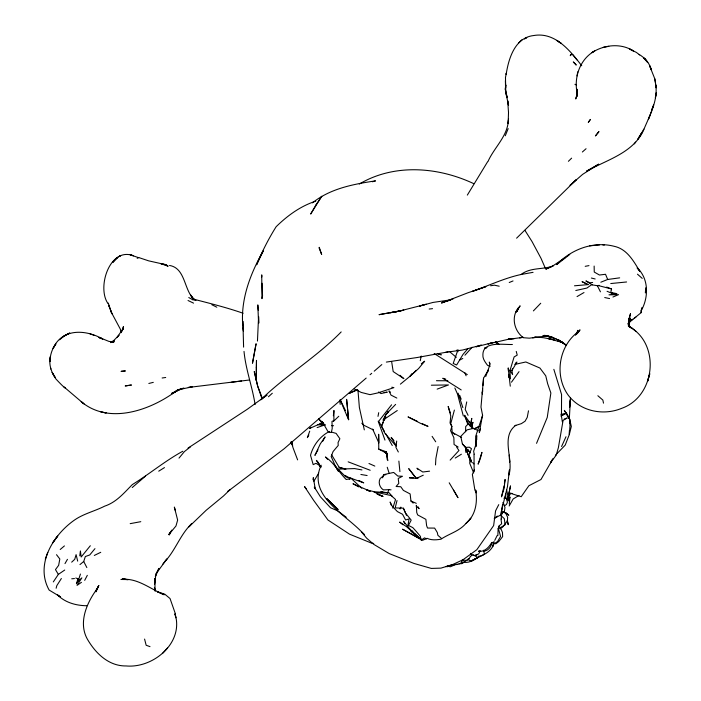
<?xml version="1.0" encoding="UTF-8"?>
<svg xmlns="http://www.w3.org/2000/svg" width="701" height="701" viewBox="0 0 701 701"><rect width="100%" height="100%" fill="white"/><g stroke="black" fill="none" stroke-linecap="round" stroke-linejoin="round"><path stroke-width="1.05" d="M508.523 118.504L508.146 123.569L508.514 112.493L507.673 100.664L508.567 105.343M243.089 327.875L243.597 347.144M465.63 431.755L465.657 426.602L468.391 423.702L464.526 415.334L471.072 424.236L473.219 428.767M569.396 430.502L569.3 434.611L565.208 445.117L555.394 455.291M569.554 423.308L569.65 419.189L566.478 413.126L561.431 414.396M611.474 290.232L611.526 288.987L606.68 287.06M497.85 535.625L498.096 529.895L499.252 526.179M507.244 520.528L508.243 524.716L507.419 520.808L507.638 517.277L505.649 512.992M257.46 341.072L258.432 319.647L257.81 304.891L258.283 310.298M474.034 454.213L474.139 470.52L472.36 474.437L474.866 490.034L476.207 492.864M570.518 397.66L569.326 418.769L564.34 410.348L569.65 419.189L571.324 426.445L569.3 434.611L569.992 425.682L569.65 419.189L567.486 415.938M435.514 464.921L435.856 458.594L438.151 446.555M154.544 584.371L154.886 578.518L155.044 590.917L154.43 587.385L155.245 591.057M154.544 584.459L155.859 574.759L155.342 576.459M478.459 430.913L473.727 428.311L467.041 429.862L460.767 436.408L462.415 444.005L465.788 447.422L469.328 447.177L471.493 448.745L469.074 454.669L471.151 462.02L471.212 461.162M501.793 511.564L502.004 508.348M470.091 457.648L469.714 463.308L473.683 472.921M645.349 292.939L645.717 287.839M505.938 493.96L505.693 497.202L503.94 498.271M482.244 394.058L482.674 388.704M482.936 385.611L483.541 378.216L488.352 369.979L487.712 371.933M475.716 446.668L476.68 435.487L476.733 439.755M471.151 462.02L471.352 459.9M569.562 407.176L570.29 399.824M570.483 398.326L569.554 407.456M333.369 415.772L333.948 410.471L333.878 420.618L331.967 421.389L332.213 428.425L331.407 432.219L329.689 432.473L327.753 431.22L322.337 421.757L324.397 424.867L318.508 419.005M509.259 504.037L510.03 497.035L509.32 498.621M182.838 451.225C165.068 460.872 149.532 473.999 132.323 484.584C123.989 492.978 116.34 502.302 104.659 506.148C94.915 511.117 83.997 513.596 74.876 519.783C53.241 534.67 34.848 564.428 49.131 590.058L60.304 596.796L57.745 595.035M396.696 441.043L395.96 447.483L398.334 451.996M581.742 65.771C570.132 50.665 555.087 31.729 533.619 35.549C514.858 37.67 508.584 58.569 506.157 74.402L506.315 73.211L505.482 77.469L505.78 92.725L507.261 97.728L505.281 88.913L505.772 84.917L505.772 87.844M79.783 555.805L80.413 550.951L81.158 557.006L90.324 545.737M482.595 390.816L482.332 392.902L482.717 390.755M516.593 238.182L576.283 179.701L570.044 185.353L582.619 174.374L598.689 164.148L586.448 171.254C607.513 159.407 635.404 152.459 644.718 127.398C650.44 114.035 658.151 99.472 655.663 84.593L656.189 87.827L654.778 78.775L649.599 65.745L651.369 69.793C649.512 63.221 645.025 57.859 639.154 54.476L639.619 54.836L636.315 52.382L629.577 49.009L633.485 51.015C620.955 42.84 603.964 44.689 591.863 52.689L594.781 50.919C580.235 58.858 573.891 76.619 577.028 92.506L576.608 88.896M629.445 322.223L641.126 312.655L641.844 307.608M508.4 120.23C507.542 136.476 494.1 147.517 487.922 161.642M501.951 508.689L502.538 504.764M312.996 479.738L313.329 477.626L315.205 488.676L314.25 487.107M504.072 485.889L501.495 496.869L504.107 488.404L505.097 479.44L504.413 483.734M473.92 471.817L474.218 469.942M483.541 378.216L480.982 407.088L482.542 415.071L479.309 432.657L480.465 428.916M577.028 75.918L577.747 71.835M577.203 94.793L576.87 96.642L577.089 89.264L577.019 93.443L576.669 89.465M407.658 526.854L409.077 518.95L405.59 519.976L402.54 514.262L397.414 511.607L392.245 506.245L390.124 502.03L391.149 505.07M569.58 405.529L569.966 403.443L569.545 405.555M377.997 416.385L378.706 412.67M528.493 410.804L527.24 417.384L525.075 421.213L521.395 423.632L514.885 425.673M470.748 423.728L471.773 418.401L471.256 421.397L472.01 426.462M420.276 360.726L421.213 356.038M466.726 401.918L465.192 409.428L468.084 415.325M507.892 498.358L510.512 485.881L507.831 498.613M641.126 312.655L641.433 309.176M482.665 415.307L475.655 436.399L476.128 446.388M121.334 332.265L120.265 329.014L111.293 312.225L108.313 303.069M397.02 500.532L395.18 507.901L403.399 508.19L406.501 515.314M577.265 93.697L575.723 98.981L577.063 94.819M454.379 410.076L450.69 423.895L451.979 426.637L450.042 423.018L450.796 416.105L448.167 406.466L450.366 412.959M480.15 459.313L481.955 452.364L478.108 464.167L479.738 460.285M492.014 542.548C491.27 546.666 488.01 551.223 483.445 551.1L483.725 550.259L484.33 554.377L477.88 557.567L472.991 554.71M56.124 588.253L56.816 585.633L61.373 578.5M502.24 512.711L501.294 516.138L501.338 519.029M471.843 426.506L473 422.317L472.036 424.096M512.396 344.489C503.546 344.892 483.059 340.809 482.893 354.583C482.472 358.728 485.188 362.172 487.528 365.3L490.148 366.378M478.792 556.147L478.573 556.892C474.288 559.985 469.284 563.105 463.755 562.307M509.75 370.146L512.633 374.597L511.932 370.584L512.536 368.603M75.769 578.027L77.986 578.728L76.418 583.793L78.153 581.111L80.431 574.04M479.195 556.103L479.414 556.436C485.469 554.386 492.067 550.294 493.793 543.757M392.814 508.164L395.557 499.471L391.167 495.572L373.87 491.734L388.976 492.663L392.472 496.588M576.564 334.316L577.861 330.32L576.485 334.289M79.958 564.594L83.717 561.483L85.338 556.533L89.737 554.964L94.968 548.646M155.412 576.38L158.925 568.415L156.165 573.611L166.917 558.951L162.877 564.068M518.17 308.344L517.172 311.323L518.705 307.353C510.845 316.659 513.999 330.644 523.288 337.707L529.343 338.18L536.072 337.26M485.767 376.455L489.841 365.09L489.298 362.058L490.174 363.985M382.562 477.837L383.666 474.63L393.664 472.439L397.8 476.049L402.462 476.268L398.221 478.468L398.79 483.383L396.083 486.503L400.753 486.722L403.355 490.376L410.138 493.951L410.952 501.022L413.178 503.116M458.007 349.703L453.188 363.477L456.649 364.984L463.01 354.408L467.926 348.59M387.583 493.031L388.871 489.666L391.062 489.833M45.276 559.232L47.747 552.406M309.719 431.168L307.38 437.643L308.826 434.979M96.037 591.784L98.771 585.554L95.581 591.565L97.597 588.174C86.731 602.518 77.583 623.329 88.011 640.241C96.195 653.902 109.154 666.239 126.145 665.95C153.414 668.447 184.249 642.58 174.996 613.822L175.767 617.774L175.119 613.024L170.045 598.558L164.823 594.203L157.278 591.714L164.271 594.772C150.058 588.963 137.265 577.44 120.94 579.473L127.091 579.561L122.579 578.781L128.046 579.806M653.104 106.456L653.647 104.957L651.834 109.742L652.833 107.2M396.109 446.073L384.674 432.973L381.554 426.138L385.944 414.422L388.407 411.198L387.548 413.064M650.029 115.358L648.364 119.354L651.825 110.556M122.763 328.962L121.851 331.249L123.28 328.103M507.752 499.804L510.346 493.276L512.405 493.504M476.216 443.628L473.639 451.295L474.191 454.134M505.263 135.775L508.181 128.625M536.554 443.33L547.244 417.445L550.872 393.007L547.647 383.727L545.755 375.832L539.919 368.043L525.838 361.979L514.753 364.432M400.157 508.724L400.867 507.112L399.964 508.882M561.58 446.511L565.996 436.749M381.554 426.138L383.263 422.405M384.122 420.539L385.839 416.797M170.536 532.155L169.213 534.986L171.71 530.122M122.745 329.163L117.216 337.216L119.03 335.201L114.044 340.222L110.627 342.649M494.757 540.375L497.193 535.476M498.753 504.641L495.581 510.836L493.635 525.592L476.829 549.698L462.949 559.792L452.697 564.524L440.955 568.125L431.317 568.423L413.967 563.438L389.195 553.571L373.729 544.344L366.632 538.14L361.348 531.787L364.538 534.67M84.69 580.358L87.318 575.328M98.771 585.554L95.581 591.565M640.986 134.513L638.76 137.79L643.842 129.124M156.165 573.611L156.595 572.813M468.881 559.161L470.432 556.331M53.302 581.918L58.349 574.391L64.729 570.036M317.965 449.832L314.907 455.37L320.296 443.899L325.089 436.907L322.548 441.525M509.154 505.991L513.15 498.972L519.003 495.432M64.991 563.604L67.454 559.319M511.932 370.584L516.917 362.066L515.331 363.363M313.908 481.28L318.622 473.219M552.344 459.803L540.988 479.51L528.869 485.732L521.193 496.72L510.346 493.276L509.276 494.985M641.064 310.894C648.688 297.864 649.065 278.709 637.139 267.852L639.855 271.392C633.59 261.079 627.027 248.986 614.12 246.288C593.344 240.934 571.28 249.337 556.699 264.61L569.773 254.463M553.045 458.542L550.522 462.73L556.226 455.107L558.382 447.659L563.096 420.372L567.135 418.024L564.217 419.067M501.574 513.43L502.617 511.695M169.94 532.742L168.827 534.565L175.969 525.995L177.642 520.081L174.339 507.06L175.495 510.985M467.33 195.106L487.432 162.036M418.085 537.93L402.558 529.202L422.764 540.243L427.067 538.324C431.439 540.375 436.355 539.989 440.982 539.2C449.078 533.689 459.234 531.288 465.753 523.638C475.769 515.34 477.749 502.161 475.628 489.973L476.391 491.865M628.385 324.055L631.18 319.91L629.27 322.101M511.485 382.185L519.029 371.644M577.799 332.957L580.025 329.847L575.425 335.078L578.728 331.442C558.951 345.391 554.097 375.193 567.968 394.829C580.183 411.364 603.184 416.061 621.787 408.297C655.873 396.258 660.771 342.947 628.411 326.21L631.908 328.147L628.289 325.755L630.506 327.682M470.625 556.594L471.808 554.982L474.822 555.551L476.811 554.912M411.943 373.677L410.05 376.235L400.394 384.157M634.274 143.88L635.667 142.119M507.489 520.843L502.722 526.977L500.269 528.896M391.57 404.81L378.733 421.24L384.463 431.518M321.146 465.21C306.758 496.685 347.582 515.139 364.573 535.029M179 458.112L184.416 451.575L190.453 446.87M164.788 561.659C175.644 550.206 180.253 534.39 191.864 523.489L188.893 526.88L206.147 510.293L223.479 496.001L230.34 489.403L227.807 491.383M100.05 337.829L99.095 337.426L102.758 339.03C86.109 329.523 62.24 327.91 53.083 348.415L55.905 343.911C51.979 348.932 50.008 355.284 49.999 361.637L50.384 356.564C48.509 364.502 51.392 372.608 55.984 379.066C67.357 391.219 65.912 387.846 63.633 386.698M464.938 355.205L472.123 347.232M162.395 653.595L167.513 647.943M450.147 460.119L458.945 450.506L456.561 446.94M469.407 519.783L470.862 518.214L465.753 523.638M533.391 310.902L540.734 303.244M395.627 404.389L385.944 414.422L382.991 420.109L397.265 410.541M518.661 42.954L521.894 39.791M568.406 161.3L571.63 158.146M333.439 421.397L338.793 416.254M416.28 370.365L410.05 376.235L418.567 368.595L424.648 361.217L421.336 363.81M71.677 562.158L74.727 559.319L76.094 554.64L77.68 561.124M268.439 396.757L272.312 393.243M381.826 364.573L374.203 371.18M341.177 331.923C316.537 357.151 285.999 375.272 260.798 399.78L267.055 395.005L247.4 409.191L188.026 448.097M582.365 152.003L586.062 148.726M132.244 487.528L145.528 476.119M366.176 378.076L284.124 448.771L227.834 491.427M370.075 374.72L371.723 373.3M60.216 549.488L64.422 545.913M384.095 475.208L380.187 478.52C378.005 482.516 379.653 487.537 383.403 489.894L388.871 489.666M59.594 339.81L63.852 336.2M498.499 526.39L501.636 523.796L500.987 518.968M565.067 257.74L552.975 265.854L545.799 269.166L552.309 266.336M478.765 556.857L470.888 561.229L467.514 559.267M468.505 559.118L461.836 563.604L459.05 563.788M461.573 561.519L463.01 560.441M497.351 516.05L494.223 518.416L500.418 515.165L507.463 486.713L509.452 469.898L508.908 474.971C514.008 459.251 500.12 436.916 515.875 425.227M461.836 563.604L464.377 561.729M312.471 202.852C330.241 188.525 353.541 184.126 375.534 180.867L372.459 181.769M631.233 320.339L632.793 319.253M634.352 318.175L635.912 317.089M81.439 582.356L77.057 585.37L81.868 577.852L78.153 581.111L77.986 578.728M469.425 558.452L466.507 560.458L462.248 560.011M504.816 505.587L506.472 504.457L507.436 502.109L506.481 499.182M421.187 540.12L424.613 537.842L426.357 538.964M311.332 427.312L309.544 428.469L322.889 422.598L321.137 422.361M158.733 471.168L164.481 467.593M501.898 513.193L504.361 511.66L504.965 507.463L503.844 504.01L502.74 502.705M455.221 458.042L461.389 454.222M137.194 258.354L138.605 257.504L148.673 260.851L163.491 264.172L168.152 266.178L160.748 263.602L166.636 264.75M461.915 562.193C457.858 566.259 451.795 563.402 447.536 566.697L445.626 566.566M577.046 296.593L584.003 292.536M524.602 38.818L526.775 37.582L524.567 38.844M560.966 416.105L566.478 413.126L561.221 415.667M329.365 431.483C320.112 436.206 313.137 445.319 310.517 455.3L313.189 464.632L315.985 463.317L321.128 466.402M494.144 541.671L491.252 543.231C488.597 547.761 484.216 552.108 478.511 551.275L480.29 550.609L478.739 553.886L474.822 555.551M120.625 255.637L118.811 256.61L120.423 255.795M459.541 360.13L462.791 358.465M474.332 428.767L479.063 426.366M354.496 390.711L349.238 393.375L357.606 389.861M453.486 298.644L441.472 303.034L467.83 292.816L485.881 286.648L472.719 291.23C488.877 285.596 504.589 278.034 521.088 274.494C530.482 267.177 542.767 269.824 553.238 265.924M249.495 379.995L188.289 387.469L192.223 386.856L177.23 389.993L182.663 388.424L171.605 393.436L177.835 390.308L172.244 393.708L176.363 390.921C150.733 410.146 108.997 425.148 81.211 401.647L84.435 404.302M94.302 555.446L100.751 552.3M474.332 428.916L479.063 426.69M413.415 477.74L409.384 477.828L416.298 478.433L423.273 475.19M349.186 479.274L351.14 478.371L361.777 488.247M359.28 184.065C394.146 163.342 437.994 166.82 473.727 183.644M612.937 297.014L618.545 294.665L609.003 294.849L616.854 293.649L611.106 292.51L610.869 290.749M453.985 565.234L450.27 566.785L447.194 565.917M112.335 342.395L113.886 341.746L111.24 342.421L113.939 341.957L108.953 341.413L99.095 337.426L102.477 338.89M509.233 282.503L513.027 280.952M600.836 282.214L607.679 279.471L619.666 277.85M179.07 389.774L183.837 387.995M457.254 564.121L453.337 564.953M437.152 389.125L448.474 384.954L431.343 385.208M315.748 201.178C300.659 205.998 287.366 215.698 276.15 226.712C268.509 238.804 262.113 251.624 256.584 264.803L263.243 250.949C249.503 275.134 239.137 302.911 243.44 331.144L243.142 321.435M317.115 427.601L324.896 424.867M481.491 345.076L462.476 350.053L445.713 352.279M492.838 342.587L476.128 346.793L480.72 345.304M426.243 304.173L419.496 306.109L432.938 302.446L450.629 299.844M492.794 342.544L488.001 343.963L509.399 339.056M447.808 300.694L442.611 302.175L450.708 300.107M424.701 304.628L397.704 311.498L403.794 310.157L379.013 314.679L400.105 311.007L391.999 312.488M416.298 478.433L408.823 468.767L416.298 478.433L418.576 477.81M522.928 337.356L508.041 339.389L509.758 338.925M148.831 383.465L153.3 382.352M355.486 390.483L357.466 390.028M575.793 290.503L586.912 288.05L591.539 284.764L597.366 285.719L599.092 285.342M484.733 348.082L486.844 347.661M484.689 348.099L486.809 347.678M533.067 272.33L521.088 274.494M585.204 266.319L588.971 265.618M130.193 523.647L140.787 521.675M603.149 47.353L608.792 46.354M448.079 351.893L416.955 357.554L386.356 362.084M532.629 337.873L547.13 335.884L545.212 335.402M390.019 312.812L396.836 311.682M490.56 285.754L494.354 285.176L499.2 286.21M162.133 377.997L165.708 377.497M610.764 283.546L626.598 281.977M384.043 392.56L387.232 392.139L380.993 393.559L378.496 392.043M429.59 471.16L422.764 472.018L416.955 468.198L418.252 469.661M508.041 339.389L514.175 338.688M231.269 382.247L241.503 381.002M523.095 337.312L519.502 337.751L523.209 337.4M592.652 282.459L589.821 282.783L585.905 280.935L592.301 284.843M429.17 309.027L432.535 308.668M599.504 244.921L589.62 245.849M574.496 285.798L588.586 284.58L582.04 281.644L586.29 283.87M71.721 578.798L74.446 578.553M493.565 543.757L495.931 543.687L498.823 541.479L502.635 536.615L502.477 532.453L501.136 529.308M602.878 245L604.446 244.982M543.003 335.823L552.125 336.901L548.129 336.086M337.33 469.188L354.61 468.575L361.97 469.942M543.047 335.867L547.13 335.884M436.46 380.713L447.851 380.766M534.732 336.909L543.59 337.724L554.237 339.792L548.34 338.592L563.639 342.807L557.873 340.87L562.701 342.561M383.666 474.63L385.848 474.743M317.798 424.727L325.159 425.192M331.477 425.595L333.58 425.726M86.942 605.734C76.234 605.655 65.386 602.72 57.605 595.018M560.835 414.273L562.868 414.554M373.747 543.468L371.6 543.144L349.554 534.18L327.928 519.976L313.592 500.286L304.558 486.59L306.53 489.088M491.471 542.469L495.265 543.065L497.605 541.47L500.567 536.431L498.315 528.098L497.999 528.983L505.141 524.839L504.299 518.626L500.523 515.174M360.875 474.472L367.122 475.532M494.17 342.36L497.298 342.894L498.91 344.27M598.444 285.596L611.526 288.987M604.718 297.548L609.572 298.565M391.78 387.197L393.901 387.644L377.874 392.91L370.04 394.654L361.217 392.429L354.259 388.924M319.98 423.623L324.957 424.736M243.098 313.251C227.124 307.669 210.703 303.577 194.396 299.38L195.894 300.396M369.488 491.033L366.825 489.946L373.116 491.445L382.886 496.439L377.024 494.074M410.777 530.631L412.574 531.069L414.519 534.153M591.364 278.043L595.158 278.972M495.239 342.386L497.298 342.894L495.642 341.615M547.954 336.094L555.481 338.653L562.333 342.246M169.511 265.451C184.424 267.905 184.039 287.051 191.89 296.979L190.69 295.077L193.108 298.617M339.091 467.243L345.926 469.153L339.337 467.637L331.687 454.931M331.293 432.026L336.112 433.384L339.88 438.73L338.057 442.576L338.224 445.459L333.089 451.532L331.17 456.535L335.665 466.813L345.672 476.733L351.14 478.371L346.215 479.519C338.872 472.246 334.193 462.844 325.448 456.973L327.612 459.357M445.792 379.153L442.769 378.268L461.205 389.931M344.813 475.611L346.452 476.128M544.186 335.28L549.786 337.111L545.895 335.604M548.059 336.191L555.481 338.653L566.145 344.971L557.847 339.415L565.698 345.076M372.652 429.1L378.882 442.944L378.654 434.252L378.768 449.139L386.277 451.795L387.425 454.458M150.005 646.637L146.159 645.262L144.581 639.075M437.293 353.444L441.297 354.881L437.45 353.444M345.523 476.251L363.749 482.858L358.851 480.5M94.337 335.437L89.93 333.79M348.16 461.836L370.198 470.275M366.825 489.946L369.839 491.164M378.873 494.818L382.886 496.439M607.066 291.301L613.244 293.842L611.106 292.51M370.154 491.252L352.971 483.769L358.71 486.88M410.952 501.022L416.271 503.327M368.971 463.501L374.825 466.095M378.768 449.139L386.663 453.258M188.034 300.51L193.555 303.13M417.542 421.424L408.008 416.902L420.521 423.343L428.022 426.392L422.3 423.684M373.519 430.002L363.968 425.323L361.777 423.176M211.868 304.751L216.819 307.196M396.827 398.063L391.035 395.119L388.932 390.913L390.492 392.192M458.156 447.08L454.055 444.478L453.871 437.713L450.559 430.633L451.724 426.821L452.268 432.421L461.608 437.468M188.779 297.531L193.283 300.098M503.695 512.002L505.403 512.974L503.572 511.888M421.406 539.332L410.996 531.367M467.295 374.588L434.164 353.523M504.746 512.387L508.847 515.217L505.973 512.746M561.317 341.65L561.922 342.079M505.263 497.701L506.989 498.937L506.157 498.201M195.684 300.177L191.417 297.101L194.606 299.975L191.846 297.198L193.108 298.661M346.241 517.277L337.891 510.959L330.513 507.743L320.41 496.816L314.635 487.633M452.268 432.421L454.739 434.348M504.702 497.149L506.989 498.937M83.393 403.434L65.088 387.855M636.21 331.555L632.1 328.191M402.891 524.76L399.649 522.114L406.554 526.714L421.722 540.164M421.634 540.199L418.269 537.439L414.606 533.146M495.589 341.72L498.832 344.428M449.814 351.823L456.298 357.361M399.929 375.272L403.89 378.671L393.191 371.565L391.684 361.882M318.499 418.804L322.153 421.967M597.857 395.723L602.851 400.078L603.508 403.163M441.262 538.237L437.88 535.292L437.328 532.55L434.62 528.09L427.531 528.046L426.602 525.627L425.875 519.353L417.656 514.92L416.736 512.501L416.376 505.368M642.256 278.393L637.472 274.187M416.149 505.912L419.119 508.707L418.164 506.911M507.594 499.62L509.031 501.04L506.508 489.464M472.562 462.546L473.92 463.922M387.46 454.634L384.945 452.022L387.399 454.931M318.543 462.721L316.396 460.364L320.743 467.269M406.887 525.636L412.013 531.297M468.934 421.827L471.072 424.236L471.563 426.12M462.415 444.005L470.231 452.916L467.917 449.42M630.742 327.446L628.385 324.729L629.743 326.876L628.061 323.424L628.753 325.264M393.944 440.614L391.193 437.398L396.196 445.521M472.386 428.372L468.391 423.702L470.362 426.304M193.45 298.985L191.391 296.541L193.161 298.95M470.467 553.369L471.808 554.982M406.501 524.909L403.469 521.185L404.976 523.682M576.905 59.857L572.586 54.485M56.509 554.693L59.813 558.969L58.647 565.348L55.467 569.598L58.349 574.391M647.689 62.512L643.474 57.824L645.113 58.604L647.698 62.424M432.105 436.364L435.707 441.788M456.938 350.053L458.033 351.718M338.618 471.203L334.859 465.28L338.057 471.011M524.944 230.366L532.033 241.573L541.006 258.31L545.369 268.308M290.521 442.086L292.659 445.696M453.582 490.174L457.998 497.684L449.192 482.787M385.997 452.145L387.513 454.783M320.918 467.19L318.911 463.668L320.392 467.006M385.506 433.384L392.28 445.538M83.717 561.483L86.845 567.565M597.366 285.719L600.45 291.826M340.353 400.034L345.497 410.576M465.692 417.796L464.526 415.334L467.839 424.499M110.592 310.333L112.309 314.136M465.604 447.177L467.33 451.05M454.853 388.003L457.438 393.909L463.326 416M403.399 508.19L405.546 513.132L411.198 520.107L408.473 525.399L412.845 527.643L416.298 531.498L420.442 536.423L420.828 539.542M340.178 399.973L348.616 419.759L346.609 399.333L348.66 419.662L347.065 414.545M607.679 279.471L605.533 274.284L599.425 275.02L594.255 272.041L594.141 266.056M138.684 257.714L130.211 254.778L133.409 255.777C109.759 246.515 96.466 287.699 108.147 303.778M464.929 372.888L466.095 375.78M319.025 247.821L321.654 254.472L319.262 247.322M459.69 395.32L461.188 399.193M261.972 397.309L257.679 386.128L254.279 371.688L257.679 386.128L261.99 398.808M297.618 459.882L293.009 447.711L291.485 441.674M465.341 447.238L469.556 458.472M465.341 447.291L470.152 460.242M111.293 312.225L108.892 305.68L109.47 307.275M378.181 421.17L384.972 440.105M458.13 393.182L462.87 407.631M387.241 467.269L389.081 473.096M291.642 441.63L292.571 444.609M553.851 369.339L561.571 394.54L561.457 416.228L562.342 421.792M516.243 351.411L517.224 355.092L514.105 356.949L509.899 370.82L510.477 378.89M505.78 92.725L508.514 105.115M364.31 429.879L359.376 407.491L357.966 390.185M255.103 404.565C252.299 386.628 245.736 369.523 244.018 351.403M655.61 83.384L654.778 78.775M387.881 460.601L386.277 451.795L387.285 459.856M121.466 332.458L121.194 330.916L121.466 332.642M50.647 368.043L50.822 369.033M465.464 449.788L465.893 452.408M505.281 88.913L505.85 93.128M339.678 400.201L340.204 404.389M628.972 325.15L628.499 321.049L630.479 313.759L628.499 321.049L628.709 325.474L629.183 318.272L628.403 324.703L630.304 318L628.447 322.775L628.639 325.983M510.275 386.172L508.216 367.911L508.409 371.118M398.869 461.092L399.912 471.607M492.715 544.879L492.882 546.666M508.602 374.325L508.795 377.532M509.39 457.779L509.645 462.134L509.241 455.037M258.695 316.686L258.941 322.977M261.815 276.965L261.736 274.871L261.955 298.67L262.542 295.796L262.06 283.239M256.312 367.534L256.303 380.336L256.496 360.384L256.312 367.534M656.197 92.961L655.391 97.667L656.197 92.961M123.367 326.789L122.684 329.707L123.367 326.789M256.058 343.893L252.518 363.065L256.058 343.893M649.748 373.826L647.575 381.379L649.748 373.826M516.602 311.069L515.98 312.252L520.107 305.82L516.602 311.069M316.186 204.561L310.674 214.05L321.768 196.254L316.186 204.561M639.075 137.186L637.98 139.017L639.075 137.186M590.391 119.45L588.349 122.324L590.391 119.45M641.73 132.962L640.144 135.503L641.73 132.962M56.317 537.833L52.645 542.863L57.745 536.107L56.317 537.833M571.008 54.66L570.22 55.703L571.613 54.038L571.008 54.66M597.988 132.743L595.421 135.941L598.969 131.604L597.988 132.743M115.428 259.274L112.791 262.402L117.961 257.276L115.437 259.282M65.403 335.131L63.151 336.778L69.749 333.001L65.403 335.131M114.097 340.975L111.512 342.421L114.097 340.975M477.767 557.672L470.888 561.229L477.767 557.672M126.916 385.646L125.19 385.962L131.481 385.015L126.916 385.646M125.234 370.952L121.22 371.337L125.234 370.952M382.133 492.084L380.477 492.198L387.942 492.873L382.133 492.084M106.079 412.836L101.146 412.065L106.079 412.836M576.231 84.725L574.978 84.33L576.248 84.777M557.567 40.947L556.717 40.378L561.273 43.453L557.567 40.947M337.996 509.434L326.903 498.726L337.996 509.434M574.802 63.379L573.278 61.933L576.24 65.07L574.802 63.379M54.976 377.164L52.224 372.52L54.976 377.164M505.5 83.761L505.456 80.527L505.517 85.908L505.5 83.761"/></g></svg>
